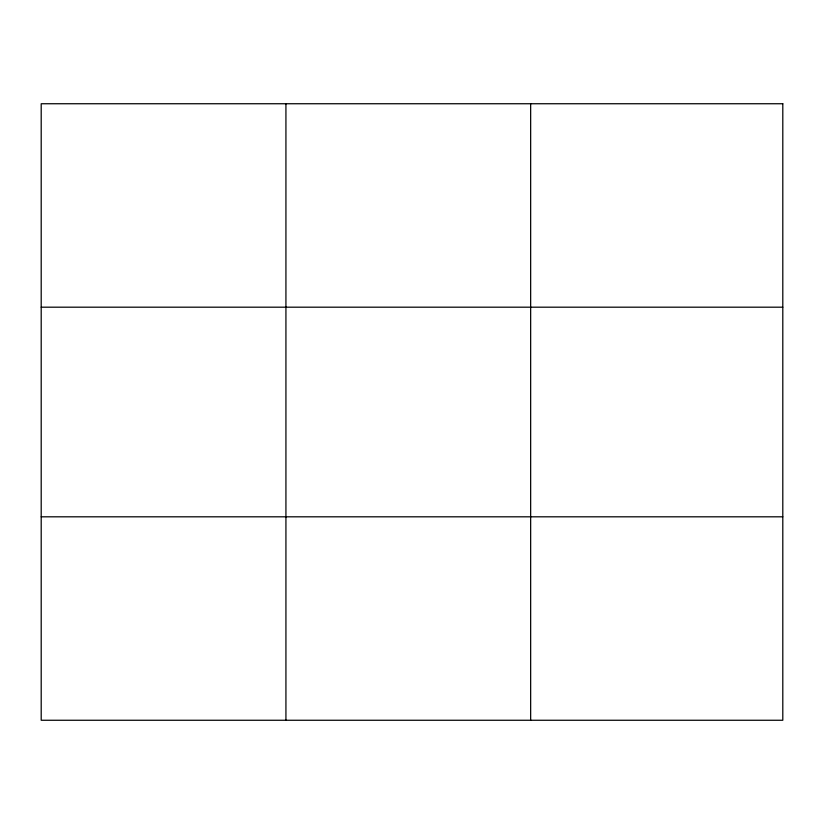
<?xml version="1.0" encoding="UTF-8"?>
<svg xmlns="http://www.w3.org/2000/svg" width="824" height="824" viewBox="0 0 824 824"><rect width="100%" height="100%" fill="white"/><g stroke="black" fill="none" stroke-linecap="round" stroke-linejoin="round"><path stroke-width="1.24" d="M285.928 720.258L285.928 103.742M530.656 720.258L530.656 103.742M41.2 307.187L782.8 307.187M41.2 516.813L782.8 516.813M782.8 103.742L782.8 720.258L41.2 720.258L41.2 103.742L782.8 103.742"/></g></svg>
